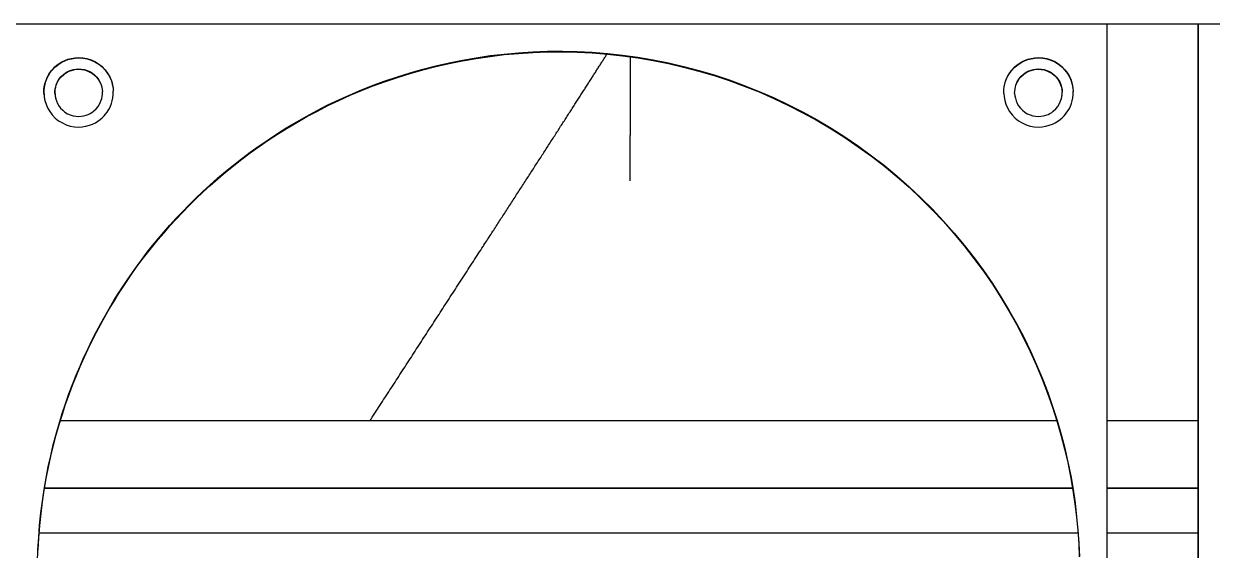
# Model space of a CAD drawing. Header units: millimetres. Extents: x -226 to 218, y -316 to 313.
# Drawn here: x -59.2 to 72.3, y 179.1 to 237.3 of the extents above; entities that cross this region are included whole.
import ezdxf

# ---------------------------------------------------------------- set-up
doc = ezdxf.new("R2010")
doc.units = ezdxf.units.MM
doc.layers.add('SKETCH', color=5, linetype='Continuous')
doc.layers.add('VISIBLE', color=7, linetype='Continuous')

msp = doc.modelspace()

# ---------------------------------------------------------------- linework, layer by layer
at = {"layer": 'SKETCH'}
msp.add_line((7.91, 219.96), (7.91, 224.97), dxfattribs=at)
at = {"layer": 'SKETCH', "flags": 128}
for points in [[(-20.85, 193.43), (-20.75, 193.58), (-20.61, 193.8), (-20.47, 194.01), (-20.33, 194.23), (-20.19, 194.44), (-20.05, 194.66), (-19.91, 194.87), (-19.77, 195.09), (-19.64, 195.3), (-19.5, 195.52), (-19.36, 195.73), (-19.22, 195.94), (-19.08, 196.16), (-18.94, 196.37), (-18.8, 196.59), (-18.66, 196.8), (-18.52, 197.02), (-18.38, 197.23), (-18.24, 197.45), (-18.1, 197.66), (-17.96, 197.88), (-17.83, 198.09), (-17.69, 198.3), (-17.55, 198.52), (-17.41, 198.73), (-17.27, 198.95), (-17.13, 199.16), (-16.99, 199.38), (-16.85, 199.59), (-16.71, 199.81), (-16.57, 200.02), (-16.43, 200.24), (-16.29, 200.45), (-16.16, 200.66), (-16.02, 200.88), (-15.88, 201.09), (-15.74, 201.31), (-15.6, 201.52), (-15.46, 201.74), (-15.32, 201.95), (-15.18, 202.17), (-15.04, 202.38), (-14.9, 202.6), (-14.76, 202.81), (-14.62, 203.02), (-14.49, 203.24), (-14.35, 203.45), (-14.21, 203.67), (-14.07, 203.88), (-13.93, 204.1), (-13.79, 204.31), (-13.65, 204.53), (-13.51, 204.74), (-13.37, 204.96), (-13.23, 205.17), (-13.09, 205.38), (-12.95, 205.6), (-12.82, 205.81), (-12.68, 206.03), (-12.54, 206.24), (-12.4, 206.46), (-12.26, 206.67), (-12.12, 206.89), (-11.98, 207.1), (-11.84, 207.32), (-11.7, 207.53), (-11.56, 207.75), (-11.42, 207.96), (-11.28, 208.18), (-11.14, 208.4), (-10.99, 208.62), (-10.85, 208.84), (-10.71, 209.06), (-10.56, 209.28), (-10.42, 209.5), (-10.28, 209.72), (-10.13, 209.94), (-9.99, 210.16), (-9.85, 210.38), (-9.71, 210.6), (-9.57, 210.82), (-9.43, 211.03), (-9.29, 211.25), (-9.15, 211.46), (-9.02, 211.67), (-8.88, 211.88), (-8.75, 212.08), (-8.62, 212.28), (-8.49, 212.48), (-8.36, 212.68), (-8.26, 212.84), (-8.15, 213), (-8.05, 213.15), (-7.95, 213.31), (-7.85, 213.46), (-7.75, 213.62), (-7.65, 213.77), (-7.56, 213.91), (-7.46, 214.06), (-7.37, 214.21), (-7.27, 214.36), (-7.18, 214.5), (-7.08, 214.65), (-6.99, 214.79), (-6.9, 214.93), (-6.8, 215.08), (-6.71, 215.22), (-6.62, 215.37), (-6.52, 215.51), (-6.43, 215.65), (-6.34, 215.8), (-6.24, 215.94), (-6.15, 216.09), (-6.06, 216.23), (-5.96, 216.38), (-5.87, 216.53), (-5.77, 216.67), (-5.68, 216.82), (-5.58, 216.97), (-5.49, 217.11), (-5.39, 217.26), (-5.3, 217.41), (-5.2, 217.55), (-5.11, 217.7), (-5.01, 217.85), (-4.92, 217.99), (-4.82, 218.14), (-4.73, 218.28), (-4.64, 218.43), (-4.54, 218.57), (-4.45, 218.72), (-4.35, 218.86), (-4.26, 219.01), (-4.17, 219.15), (-4.08, 219.3), (-3.98, 219.44), (-3.89, 219.58), (-3.8, 219.72), (-3.71, 219.87), (-3.61, 220.01), (-3.52, 220.15), (-3.43, 220.29), (-3.34, 220.44), (-3.25, 220.58), (-3.16, 220.72), (-3.06, 220.86), (-2.97, 221), (-2.88, 221.14), (-2.79, 221.28), (-2.7, 221.42), (-2.61, 221.56), (-2.52, 221.7), (-2.43, 221.84), (-2.34, 221.98), (-2.25, 222.12), (-2.16, 222.26), (-2.07, 222.39), (-1.98, 222.53), (-1.9, 222.67), (-1.81, 222.81), (-1.72, 222.94), (-1.63, 223.08), (-1.55, 223.21), (-1.46, 223.35), (-1.37, 223.48), (-1.28, 223.62), (-1.2, 223.75), (-1.11, 223.89), (-1.03, 224.02), (-0.94, 224.15), (-0.85, 224.29), (-0.77, 224.42), (-0.68, 224.55), (-0.6, 224.68), (-0.51, 224.81), (-0.43, 224.94), (-0.35, 225.08), (-0.26, 225.21), (-0.18, 225.33), (-0.1, 225.46), (-0.01, 225.59), (0.07, 225.72), (0.15, 225.85), (0.23, 225.98), (0.31, 226.1), (0.4, 226.23), (0.48, 226.35), (0.56, 226.48), (0.64, 226.6), (0.72, 226.73), (0.8, 226.85), (0.88, 226.97), (0.96, 227.1), (1.03, 227.22), (1.11, 227.34), (1.19, 227.46), (1.27, 227.58), (1.35, 227.7), (1.42, 227.82), (1.5, 227.94), (1.58, 228.06), (1.65, 228.18), (1.73, 228.3), (1.8, 228.42), (1.88, 228.53), (1.95, 228.65), (2.03, 228.77), (2.1, 228.88), (2.17, 228.99), (2.25, 229.11), (2.32, 229.22), (2.39, 229.33), (2.46, 229.45), (2.53, 229.56), (2.61, 229.67), (2.68, 229.78), (2.75, 229.89), (2.82, 230), (2.89, 230.11), (2.96, 230.21), (3.02, 230.32), (3.09, 230.43), (3.16, 230.54), (3.23, 230.64), (3.3, 230.75), (3.36, 230.85), (3.43, 230.95), (3.5, 231.06), (3.56, 231.16), (3.63, 231.26), (3.69, 231.36), (3.76, 231.46), (3.82, 231.56), (3.88, 231.66), (3.94, 231.76), (4.01, 231.86), (4.07, 231.95), (4.13, 232.05), (4.19, 232.15), (4.25, 232.24), (4.31, 232.34), (4.37, 232.43), (4.43, 232.52), (4.49, 232.62), (4.55, 232.71), (4.61, 232.8), (4.67, 232.89), (4.72, 232.98), (4.78, 233.07), (4.84, 233.16), (4.89, 233.24), (4.95, 233.33), (5, 233.42), (5.06, 233.5), (5.11, 233.59), (5.16, 233.67), (5.22, 233.75), (5.27, 233.84), (5.32, 233.92), (5.35, 233.97)], [(7.91, 233.67), (7.91, 233.06), (7.91, 232.14), (7.91, 231.19), (7.91, 230.21), (7.91, 229.19), (7.91, 228.16), (7.91, 227.1), (7.91, 226.04), (7.91, 224.97)]]:
    msp.add_lwpolyline(points, dxfattribs=at)
at = {"layer": 'VISIBLE'}
for p, q in [((-177.04, 237.33), (177.04, 237.33)), ((60.7, 116.05), (60.7, 237.33)), ((70.79, 116.05), (70.79, 237.33)), ((70.81, 116.05), (70.81, 237.33)), ((-6.01, 233.98), (-4.43, 234.12)), ((-4.43, 234.12), (-2.83, 234.22)), ((-4.43, 234.05), (-2.83, 234.15)), ((-2.83, 234.22), (-1.21, 234.28)), ((-2.83, 234.15), (-1.21, 234.21)), ((-1.21, 234.28), (0.42, 234.29)), ((-1.21, 234.21), (0.42, 234.22)), ((0.42, 234.29), (2.07, 234.26)), ((0.42, 234.22), (2.07, 234.19)), ((0.42, 234.22), (2.07, 234.19)), ((2.07, 234.26), (3.73, 234.17)), ((2.07, 234.19), (3.73, 234.1)), ((3.73, 234.17), (5.4, 234.04)), ((3.73, 234.1), (5.4, 233.97)), ((3.73, 234.1), (5.4, 233.97)), ((-55.51, 232.75), (-55.25, 232.93)), ((-55.5, 232.71), (-55.25, 232.9)), ((-55.25, 232.93), (-54.97, 233.11)), ((-55.25, 232.9), (-54.96, 233.07)), ((-54.97, 233.11), (-54.65, 233.27)), ((-54.96, 233.07), (-54.64, 233.23)), ((-54.65, 233.27), (-54.3, 233.4)), ((-54.64, 233.23), (-54.29, 233.36)), ((-54.3, 233.4), (-53.92, 233.5)), ((-54.29, 233.36), (-53.91, 233.46)), ((-53.92, 233.5), (-53.51, 233.57)), ((-53.91, 233.46), (-53.5, 233.53)), ((-53.51, 233.57), (-53.08, 233.59)), ((-53.5, 233.53), (-53.07, 233.55)), ((-53.08, 233.59), (-52.64, 233.56)), ((-53.07, 233.55), (-52.63, 233.52)), ((-52.64, 233.56), (-52.19, 233.47)), ((-52.63, 233.52), (-52.18, 233.44)), ((-52.19, 233.47), (-51.74, 233.33)), ((-52.18, 233.44), (-51.73, 233.3)), ((-51.74, 233.33), (-51.31, 233.14)), ((-51.73, 233.3), (-51.3, 233.1)), ((-51.31, 233.14), (-50.9, 232.89)), ((-51.3, 233.1), (-50.89, 232.85)), ((-50.9, 232.89), (-50.52, 232.59)), ((-50.89, 232.85), (-50.52, 232.55)), ((-13.58, 232.67), (-12.12, 233.01)), ((-13.58, 232.6), (-12.11, 232.94)), ((-12.12, 233.01), (-10.63, 233.31)), ((-12.11, 232.94), (-10.62, 233.24)), ((-10.63, 233.31), (-9.11, 233.57)), ((-10.62, 233.24), (-9.11, 233.5)), ((-9.11, 233.57), (-7.57, 233.8)), ((-9.11, 233.5), (-7.57, 233.72)), ((-7.57, 233.8), (-6.01, 233.98)), ((-7.57, 233.72), (-6.01, 233.91)), ((-7.57, 233.72), (-6.01, 233.91)), ((-6.01, 233.91), (-4.43, 234.05)), ((5.4, 234.04), (7.08, 233.86)), ((5.4, 233.97), (7.08, 233.79)), ((5.4, 233.97), (7.08, 233.79)), ((7.08, 233.86), (8.77, 233.62)), ((7.08, 233.79), (8.77, 233.55)), ((8.77, 233.62), (10.46, 233.34)), ((8.77, 233.55), (10.46, 233.27)), ((10.46, 233.34), (12.15, 233)), ((10.46, 233.27), (12.15, 232.93)), ((12.15, 233), (13.84, 232.61)), ((12.15, 232.93), (13.84, 232.54)), ((50.7, 232.71), (50.96, 232.9)), ((50.71, 232.75), (50.97, 232.93)), ((50.96, 232.9), (51.25, 233.07)), ((50.97, 232.93), (51.25, 233.11)), ((51.25, 233.11), (51.57, 233.27)), ((51.25, 233.07), (51.56, 233.23)), ((51.56, 233.23), (51.91, 233.36)), ((51.57, 233.27), (51.92, 233.4)), ((51.91, 233.36), (52.3, 233.46)), ((51.92, 233.4), (52.3, 233.5)), ((52.3, 233.5), (52.71, 233.57)), ((52.3, 233.46), (52.7, 233.53)), ((52.7, 233.53), (53.13, 233.55)), ((52.71, 233.57), (53.14, 233.59)), ((53.13, 233.55), (53.57, 233.52)), ((53.14, 233.59), (53.58, 233.56)), ((53.57, 233.52), (54.03, 233.44)), ((53.58, 233.56), (54.03, 233.47)), ((54.03, 233.47), (54.48, 233.33)), ((54.03, 233.44), (54.47, 233.3)), ((54.47, 233.3), (54.91, 233.1)), ((54.48, 233.33), (54.91, 233.14)), ((54.91, 233.14), (55.32, 232.89)), ((54.91, 233.1), (55.31, 232.85)), ((55.31, 232.85), (55.69, 232.55)), ((55.32, 232.89), (55.7, 232.59)), ((-56.64, 231.26), (-56.52, 231.52)), ((-56.63, 231.23), (-56.51, 231.48)), ((-56.52, 231.52), (-56.39, 231.75)), ((-56.51, 231.48), (-56.38, 231.71)), ((-56.39, 231.75), (-56.25, 231.95)), ((-56.38, 231.71), (-56.25, 231.92)), ((-56.25, 231.95), (-56.11, 232.15)), ((-56.25, 231.92), (-56.1, 232.12)), ((-56.11, 232.15), (-55.93, 232.35)), ((-56.1, 232.12), (-55.92, 232.32)), ((-55.93, 232.35), (-55.74, 232.55)), ((-55.92, 232.32), (-55.73, 232.52)), ((-55.74, 232.55), (-55.51, 232.75)), ((-55.73, 232.52), (-55.5, 232.71)), ((-55.25, 231.22), (-55.03, 231.49)), ((-55.03, 231.49), (-54.74, 231.76)), ((-55.03, 231.46), (-54.74, 231.73)), ((-54.74, 231.76), (-54.57, 231.89)), ((-54.74, 231.73), (-54.56, 231.86)), ((-54.57, 231.89), (-54.37, 232.01)), ((-54.56, 231.86), (-54.36, 231.97)), ((-54.37, 232.01), (-54.16, 232.12)), ((-54.36, 231.97), (-54.15, 232.08)), ((-54.16, 232.12), (-53.92, 232.21)), ((-54.15, 232.08), (-53.91, 232.17)), ((-53.92, 232.21), (-53.66, 232.28)), ((-53.91, 232.17), (-53.65, 232.24)), ((-53.66, 232.28), (-53.38, 232.32)), ((-53.65, 232.24), (-53.37, 232.29)), ((-53.38, 232.32), (-53.08, 232.34)), ((-53.37, 232.29), (-53.08, 232.3)), ((-53.08, 232.34), (-52.78, 232.32)), ((-53.08, 232.3), (-52.77, 232.28)), ((-52.78, 232.32), (-52.47, 232.26)), ((-52.77, 232.28), (-52.46, 232.22)), ((-52.77, 232.28), (-52.46, 232.22)), ((-52.47, 232.26), (-52.17, 232.16)), ((-52.46, 232.22), (-52.16, 232.13)), ((-52.46, 232.22), (-52.16, 232.13)), ((-52.17, 232.16), (-51.87, 232.03)), ((-52.16, 232.13), (-51.86, 231.99)), ((-52.16, 232.13), (-51.86, 231.99)), ((-51.87, 232.03), (-51.59, 231.86)), ((-51.86, 231.99), (-51.58, 231.82)), ((-51.86, 231.99), (-51.58, 231.82)), ((-51.59, 231.86), (-51.33, 231.65)), ((-51.58, 231.82), (-51.33, 231.62)), ((-51.58, 231.82), (-51.33, 231.62)), ((-51.33, 231.65), (-51.11, 231.42)), ((-51.33, 231.62), (-51.1, 231.38)), ((-51.33, 231.62), (-51.1, 231.38)), ((-50.52, 232.59), (-50.19, 232.24)), ((-50.52, 232.55), (-50.19, 232.21)), ((-50.19, 232.24), (-49.91, 231.87)), ((-50.19, 232.21), (-49.9, 231.84)), ((-49.91, 231.87), (-49.68, 231.48)), ((-49.9, 231.84), (-49.67, 231.44)), ((-49.68, 231.48), (-49.5, 231.07)), ((-19.18, 231.01), (-17.82, 231.47)), ((-17.82, 231.47), (-16.44, 231.9)), ((-17.82, 231.4), (-16.43, 231.83)), ((-16.44, 231.9), (-15.02, 232.3)), ((-16.43, 231.83), (-15.02, 232.23)), ((-15.02, 232.3), (-13.58, 232.67)), ((-15.02, 232.23), (-13.58, 232.6)), ((13.84, 232.61), (15.53, 232.16)), ((13.84, 232.54), (15.52, 232.09)), ((15.52, 232.09), (17.21, 231.6)), ((15.53, 232.16), (17.21, 231.67)), ((17.21, 231.67), (18.89, 231.11)), ((17.21, 231.6), (18.88, 231.04)), ((49.57, 231.23), (49.69, 231.48)), ((49.58, 231.26), (49.7, 231.52)), ((49.69, 231.48), (49.82, 231.71)), ((49.7, 231.52), (49.83, 231.75)), ((49.82, 231.71), (49.96, 231.92)), ((49.83, 231.75), (49.97, 231.95)), ((49.96, 231.92), (50.11, 232.12)), ((49.97, 231.95), (50.12, 232.15)), ((50.11, 232.12), (50.28, 232.32)), ((50.12, 232.15), (50.29, 232.35)), ((50.28, 232.32), (50.48, 232.52)), ((50.29, 232.35), (50.49, 232.55)), ((50.48, 232.52), (50.7, 232.71)), ((50.49, 232.55), (50.71, 232.75)), ((50.95, 231.22), (51.17, 231.49)), ((51.16, 231.46), (51.45, 231.73)), ((51.17, 231.49), (51.46, 231.76)), ((51.45, 231.73), (51.63, 231.86)), ((51.46, 231.76), (51.64, 231.89)), ((51.63, 231.86), (51.82, 231.97)), ((51.64, 231.89), (51.83, 232.01)), ((51.82, 231.97), (52.04, 232.08)), ((51.83, 232.01), (52.05, 232.12)), ((52.04, 232.08), (52.28, 232.17)), ((52.05, 232.12), (52.29, 232.21)), ((52.28, 232.17), (52.54, 232.24)), ((52.29, 232.21), (52.55, 232.28)), ((52.54, 232.24), (52.82, 232.29)), ((52.55, 232.28), (52.83, 232.32)), ((52.82, 232.29), (53.11, 232.3)), ((52.83, 232.32), (53.12, 232.34)), ((53.11, 232.3), (53.42, 232.28)), ((53.12, 232.34), (53.43, 232.32)), ((53.42, 232.28), (53.73, 232.22)), ((53.42, 232.28), (53.73, 232.22)), ((53.43, 232.32), (53.73, 232.26)), ((53.73, 232.26), (54.04, 232.16)), ((53.73, 232.22), (54.03, 232.13)), ((53.73, 232.22), (54.03, 232.13)), ((54.03, 232.13), (54.33, 231.99)), ((54.03, 232.13), (54.33, 231.99)), ((54.04, 232.16), (54.34, 232.03)), ((54.33, 231.99), (54.61, 231.82)), ((54.33, 231.99), (54.61, 231.82)), ((54.34, 232.03), (54.62, 231.86)), ((54.61, 231.82), (54.86, 231.62)), ((54.61, 231.82), (54.86, 231.62)), ((54.62, 231.86), (54.87, 231.65)), ((54.86, 231.62), (55.09, 231.38)), ((54.86, 231.62), (55.09, 231.38)), ((54.87, 231.65), (55.1, 231.42)), ((55.69, 232.55), (56.02, 232.21)), ((55.7, 232.59), (56.03, 232.24)), ((56.02, 232.21), (56.3, 231.84)), ((56.03, 232.24), (56.31, 231.87)), ((56.3, 231.84), (56.53, 231.44)), ((56.31, 231.87), (56.54, 231.48)), ((56.54, 231.48), (56.72, 231.07)), ((-56.95, 230), (-56.91, 230.35)), ((-56.94, 229.96), (-56.9, 230.32)), ((-56.91, 230.35), (-56.84, 230.68)), ((-56.9, 230.32), (-56.83, 230.65)), ((-56.84, 230.68), (-56.75, 230.99)), ((-56.83, 230.65), (-56.74, 230.95)), ((-56.75, 230.99), (-56.64, 231.26)), ((-56.74, 230.95), (-56.63, 231.23)), ((-55.7, 230.12), (-55.65, 230.35)), ((-55.69, 230.09), (-55.64, 230.31)), ((-55.65, 230.35), (-55.59, 230.56)), ((-55.64, 230.31), (-55.58, 230.52)), ((-55.59, 230.56), (-55.44, 230.92)), ((-55.58, 230.52), (-55.43, 230.89)), ((-55.44, 230.92), (-55.25, 231.22)), ((-55.43, 230.89), (-55.25, 231.19)), ((-55.25, 231.19), (-55.03, 231.46)), ((-51.11, 231.42), (-50.91, 231.16)), ((-51.1, 231.38), (-50.91, 231.13)), ((-50.91, 231.16), (-50.76, 230.89)), ((-50.91, 231.13), (-50.75, 230.86)), ((-50.76, 230.89), (-50.63, 230.61)), ((-50.75, 230.86), (-50.63, 230.58)), ((-50.63, 230.61), (-50.55, 230.33)), ((-50.63, 230.58), (-50.54, 230.31)), ((-50.55, 230.33), (-50.5, 230.06)), ((-49.67, 231.44), (-49.49, 231.03)), ((-49.5, 231.07), (-49.38, 230.66)), ((-49.49, 231.03), (-49.37, 230.63)), ((-49.38, 230.66), (-49.3, 230.25)), ((-49.3, 230.25), (-49.27, 229.86)), ((-21.8, 230.01), (-20.51, 230.53)), ((-21.8, 229.94), (-20.5, 230.46)), ((-20.51, 230.53), (-19.18, 231.01)), ((-20.5, 230.46), (-19.17, 230.94)), ((-19.17, 230.94), (-17.82, 231.4)), ((18.88, 231.04), (20.54, 230.44)), ((18.89, 231.11), (20.55, 230.51)), ((20.54, 230.44), (22.19, 229.78)), ((20.55, 230.51), (22.2, 229.85)), ((49.28, 230), (49.32, 230.35)), ((49.32, 230.35), (49.38, 230.68)), ((49.38, 230.68), (49.47, 230.99)), ((49.38, 230.65), (49.47, 230.95)), ((49.47, 230.99), (49.58, 231.26)), ((49.47, 230.95), (49.57, 231.23)), ((50.51, 230.12), (50.55, 230.35)), ((50.55, 230.35), (50.61, 230.56)), ((50.55, 230.32), (50.61, 230.52)), ((50.61, 230.56), (50.77, 230.92)), ((50.61, 230.52), (50.76, 230.89)), ((50.76, 230.89), (50.94, 231.19)), ((50.77, 230.92), (50.95, 231.22)), ((50.94, 231.19), (51.16, 231.46)), ((55.09, 231.38), (55.28, 231.13)), ((55.1, 231.42), (55.29, 231.16)), ((55.28, 231.13), (55.44, 230.86)), ((55.29, 231.16), (55.45, 230.89)), ((55.44, 230.86), (55.56, 230.58)), ((55.45, 230.89), (55.57, 230.61)), ((55.56, 230.58), (55.65, 230.3)), ((55.57, 230.61), (55.66, 230.33)), ((55.65, 230.3), (55.7, 230.02)), ((55.66, 230.33), (55.71, 230.06)), ((56.53, 231.44), (56.71, 231.03)), ((56.71, 231.03), (56.84, 230.62)), ((56.72, 231.07), (56.84, 230.66)), ((56.84, 230.66), (56.92, 230.25)), ((56.84, 230.62), (56.91, 230.22)), ((56.91, 230.22), (56.94, 229.82)), ((56.92, 230.25), (56.95, 229.86)), ((-56.95, 229.63), (-56.95, 230)), ((-56.95, 229.63), (-56.92, 229.23)), ((-56.94, 229.59), (-56.94, 229.96)), ((-56.94, 229.59), (-56.91, 229.2)), ((-56.92, 229.23), (-56.84, 228.83)), ((-56.91, 229.2), (-56.84, 228.81)), ((-55.73, 229.88), (-55.7, 230.12)), ((-55.73, 229.63), (-55.73, 229.88)), ((-55.73, 229.63), (-55.71, 229.36)), ((-55.72, 229.85), (-55.69, 230.09)), ((-55.72, 229.59), (-55.72, 229.85)), ((-55.72, 229.59), (-55.7, 229.32)), ((-55.71, 229.36), (-55.66, 229.08)), ((-55.7, 229.32), (-55.65, 229.07)), ((-55.66, 229.08), (-55.57, 228.8)), ((-50.77, 228.49), (-50.61, 228.86)), ((-50.61, 228.86), (-50.55, 229.06)), ((-50.55, 229.06), (-50.51, 229.29)), ((-50.51, 229.29), (-50.48, 229.53)), ((-50.5, 230.06), (-50.47, 229.79)), ((-50.48, 229.53), (-50.47, 229.79)), ((-49.38, 228.8), (-49.32, 229.13)), ((-49.32, 229.13), (-49.28, 229.48)), ((-49.28, 229.48), (-49.27, 229.86)), ((-25.52, 228.34), (-24.31, 228.92)), ((-25.52, 228.27), (-24.31, 228.85)), ((-24.31, 228.92), (-23.07, 229.48)), ((-24.31, 228.85), (-23.07, 229.41)), ((-23.07, 229.48), (-21.8, 230.01)), ((-23.07, 229.41), (-21.8, 229.94)), ((22.19, 229.78), (23.83, 229.07)), ((22.2, 229.85), (23.84, 229.14)), ((23.83, 229.07), (25.45, 228.3)), ((23.84, 229.14), (25.45, 228.37)), ((49.27, 229.63), (49.28, 230)), ((49.27, 229.63), (49.3, 229.23)), ((49.3, 229.23), (49.38, 228.83)), ((50.47, 229.63), (50.48, 229.88)), ((50.47, 229.63), (50.5, 229.36)), ((50.48, 229.88), (50.51, 230.12)), ((50.5, 229.36), (50.55, 229.08)), ((50.55, 229.08), (50.63, 228.8)), ((55.44, 228.49), (55.59, 228.86)), ((55.59, 228.86), (55.65, 229.06)), ((55.65, 229.06), (55.7, 229.29)), ((55.65, 229.05), (55.69, 229.25)), ((55.69, 229.25), (55.72, 229.5)), ((55.7, 230.02), (55.72, 229.75)), ((55.7, 229.29), (55.73, 229.53)), ((55.71, 230.06), (55.73, 229.79)), ((55.72, 229.5), (55.72, 229.75)), ((55.73, 229.53), (55.73, 229.79)), ((56.83, 228.79), (56.9, 229.1)), ((56.84, 228.8), (56.91, 229.13)), ((56.9, 229.1), (56.94, 229.45)), ((56.91, 229.13), (56.95, 229.48)), ((56.94, 229.45), (56.94, 229.82)), ((56.95, 229.48), (56.95, 229.86)), ((-56.84, 228.83), (-56.72, 228.42)), ((-56.72, 228.42), (-56.54, 228.01)), ((-56.54, 228.01), (-56.31, 227.61)), ((-56.31, 227.61), (-56.03, 227.24)), ((-55.57, 228.8), (-55.45, 228.52)), ((-55.45, 228.52), (-55.29, 228.25)), ((-55.45, 228.52), (-55.29, 228.25)), ((-55.29, 228.25), (-55.1, 227.99)), ((-55.29, 228.25), (-55.1, 227.99)), ((-55.1, 227.99), (-54.87, 227.76)), ((-55.1, 227.99), (-54.87, 227.76)), ((-54.87, 227.76), (-54.62, 227.56)), ((-54.62, 227.56), (-54.34, 227.38)), ((-54.62, 227.56), (-54.34, 227.38)), ((-51.83, 227.4), (-51.64, 227.52)), ((-51.64, 227.52), (-51.46, 227.65)), ((-51.46, 227.65), (-51.17, 227.92)), ((-51.17, 227.92), (-50.95, 228.19)), ((-50.95, 228.19), (-50.77, 228.49)), ((-50.12, 227.33), (-49.97, 227.53)), ((-49.97, 227.53), (-49.83, 227.74)), ((-49.83, 227.74), (-49.7, 227.97)), ((-49.7, 227.97), (-49.58, 228.22)), ((-49.58, 228.22), (-49.47, 228.5)), ((-49.47, 228.5), (-49.38, 228.8)), ((-27.85, 227.12), (-26.7, 227.74)), ((-27.84, 227.05), (-26.69, 227.67)), ((-26.7, 227.74), (-25.52, 228.34)), ((-26.69, 227.67), (-25.52, 228.27)), ((25.45, 228.37), (27.05, 227.56)), ((25.45, 228.3), (27.04, 227.49)), ((27.05, 227.56), (28.62, 226.69)), ((49.38, 228.83), (49.5, 228.42)), ((49.5, 228.42), (49.68, 228.01)), ((49.68, 228.01), (49.91, 227.61)), ((49.91, 227.61), (50.19, 227.24)), ((50.63, 228.8), (50.76, 228.52)), ((50.76, 228.52), (50.91, 228.25)), ((50.76, 228.52), (50.91, 228.25)), ((50.91, 228.25), (51.11, 227.99)), ((50.91, 228.25), (51.11, 227.99)), ((51.11, 227.99), (51.33, 227.76)), ((51.11, 227.99), (51.33, 227.76)), ((51.33, 227.76), (51.59, 227.56)), ((51.59, 227.56), (51.87, 227.38)), ((51.59, 227.56), (51.87, 227.38)), ((54.37, 227.4), (54.57, 227.52)), ((54.57, 227.52), (54.74, 227.65)), ((54.74, 227.65), (55.03, 227.92)), ((55.03, 227.92), (55.25, 228.19)), ((55.25, 228.19), (55.44, 228.49)), ((56.11, 227.33), (56.25, 227.53)), ((56.25, 227.53), (56.39, 227.74)), ((56.39, 227.74), (56.52, 227.97)), ((56.52, 227.97), (56.64, 228.22)), ((56.64, 228.22), (56.75, 228.5)), ((56.75, 228.5), (56.84, 228.8)), ((-56.03, 227.24), (-55.7, 226.9)), ((-56.03, 227.24), (-55.7, 226.9)), ((-55.7, 226.9), (-55.32, 226.6)), ((-55.32, 226.6), (-54.91, 226.35)), ((-55.32, 226.6), (-54.91, 226.35)), ((-54.91, 226.35), (-54.48, 226.15)), ((-54.91, 226.35), (-54.48, 226.15)), ((-54.34, 227.38), (-54.04, 227.25)), ((-54.34, 227.38), (-54.04, 227.25)), ((-54.04, 227.25), (-53.73, 227.15)), ((-53.73, 227.15), (-53.43, 227.1)), ((-53.43, 227.1), (-53.12, 227.08)), ((-53.12, 227.08), (-52.83, 227.09)), ((-52.83, 227.09), (-52.55, 227.14)), ((-52.55, 227.14), (-52.29, 227.21)), ((-52.29, 227.21), (-52.05, 227.3)), ((-52.05, 227.3), (-51.83, 227.4)), ((-51.92, 226.09), (-51.57, 226.22)), ((-51.57, 226.22), (-51.25, 226.38)), ((-51.25, 226.38), (-50.97, 226.55)), ((-50.97, 226.55), (-50.71, 226.74)), ((-50.71, 226.74), (-50.49, 226.93)), ((-50.49, 226.93), (-50.29, 227.13)), ((-50.29, 227.13), (-50.12, 227.33)), ((-30.06, 225.84), (-28.97, 226.49)), ((-30.05, 225.77), (-28.96, 226.42)), ((-28.97, 226.49), (-27.85, 227.12)), ((-28.96, 226.42), (-27.84, 227.05)), ((27.04, 227.49), (28.61, 226.62)), ((28.61, 226.62), (30.16, 225.7)), ((28.62, 226.69), (30.17, 225.77)), ((50.19, 227.24), (50.52, 226.9)), ((50.19, 227.24), (50.52, 226.9)), ((50.52, 226.9), (50.9, 226.6)), ((50.9, 226.6), (51.31, 226.35)), ((50.9, 226.6), (51.31, 226.35)), ((51.31, 226.35), (51.74, 226.15)), ((51.31, 226.35), (51.74, 226.15)), ((51.87, 227.38), (52.17, 227.25)), ((51.87, 227.38), (52.17, 227.25)), ((52.17, 227.25), (52.47, 227.15)), ((52.47, 227.15), (52.78, 227.1)), ((52.78, 227.1), (53.08, 227.08)), ((53.08, 227.08), (53.38, 227.09)), ((53.38, 227.09), (53.66, 227.14)), ((53.66, 227.14), (53.92, 227.21)), ((53.92, 227.21), (54.16, 227.3)), ((54.16, 227.3), (54.37, 227.4)), ((54.3, 226.09), (54.65, 226.22)), ((54.65, 226.22), (54.97, 226.38)), ((54.97, 226.38), (55.25, 226.55)), ((55.25, 226.55), (55.51, 226.74)), ((55.51, 226.74), (55.74, 226.93)), ((55.74, 226.93), (55.93, 227.13)), ((55.93, 227.13), (56.11, 227.33)), ((-54.48, 226.15), (-54.03, 226.01)), ((-54.03, 226.01), (-53.58, 225.93)), ((-53.58, 225.93), (-53.14, 225.9)), ((-53.14, 225.9), (-52.71, 225.92)), ((-52.71, 225.92), (-52.3, 225.98)), ((-52.3, 225.98), (-51.92, 226.09)), ((-32.15, 224.5), (-31.12, 225.17)), ((-32.14, 224.43), (-31.11, 225.11)), ((-31.12, 225.17), (-30.06, 225.84)), ((-31.11, 225.11), (-30.05, 225.77)), ((30.16, 225.7), (31.68, 224.74)), ((30.17, 225.77), (31.69, 224.81)), ((51.74, 226.15), (52.19, 226.01)), ((52.19, 226.01), (52.64, 225.93)), ((52.64, 225.93), (53.08, 225.9)), ((53.08, 225.9), (53.51, 225.92)), ((53.51, 225.92), (53.92, 225.98)), ((53.92, 225.98), (54.3, 226.09)), ((-34.13, 223.11), (-33.15, 223.81)), ((-34.12, 223.04), (-33.14, 223.74)), ((-33.15, 223.81), (-32.15, 224.5)), ((-33.14, 223.74), (-32.14, 224.43)), ((31.68, 224.74), (33.17, 223.72)), ((31.69, 224.81), (33.18, 223.79)), ((33.17, 223.72), (34.63, 222.66)), ((33.18, 223.79), (34.64, 222.73)), ((-35.98, 221.69), (-35.07, 222.4)), ((-35.97, 221.62), (-35.06, 222.34)), ((-35.07, 222.4), (-34.13, 223.11)), ((-35.06, 222.34), (-34.12, 223.04)), ((34.63, 222.66), (36.05, 221.56)), ((34.64, 222.73), (36.06, 221.63)), ((-37.73, 220.24), (-36.87, 220.97)), ((-36.87, 220.97), (-35.98, 221.69)), ((-36.86, 220.9), (-35.97, 221.62)), ((36.05, 221.56), (37.43, 220.41)), ((36.06, 221.63), (37.45, 220.48)), ((-38.56, 219.5), (-37.73, 220.24)), ((-38.55, 219.43), (-37.72, 220.17)), ((-37.72, 220.17), (-36.86, 220.9)), ((37.43, 220.41), (38.78, 219.23)), ((37.45, 220.48), (38.79, 219.29)), ((-40.15, 218.02), (-39.37, 218.76)), ((-40.14, 217.95), (-39.36, 218.7)), ((-39.37, 218.76), (-38.56, 219.5)), ((-39.36, 218.7), (-38.55, 219.43)), ((38.78, 219.23), (40.09, 218)), ((38.79, 219.29), (40.1, 218.07)), ((-41.63, 216.53), (-40.9, 217.27)), ((-41.62, 216.46), (-40.89, 217.21)), ((-40.9, 217.27), (-40.15, 218.02)), ((-40.89, 217.21), (-40.14, 217.95)), ((40.09, 218), (41.35, 216.74)), ((40.09, 218), (41.35, 216.74)), ((40.1, 218.07), (41.37, 216.8)), ((-43.02, 215.03), (-42.34, 215.78)), ((-43.01, 214.96), (-42.33, 215.71)), ((-42.34, 215.78), (-41.63, 216.53)), ((-42.33, 215.71), (-41.62, 216.46)), ((41.35, 216.74), (42.58, 215.44)), ((41.37, 216.8), (42.59, 215.5)), ((-43.68, 214.28), (-43.02, 215.03)), ((-43.66, 214.21), (-43.01, 214.96)), ((42.58, 215.44), (43.75, 214.11)), ((42.59, 215.5), (43.77, 214.17)), ((-44.92, 212.78), (-44.31, 213.53)), ((-44.91, 212.72), (-44.3, 213.46)), ((-44.31, 213.53), (-43.68, 214.28)), ((-44.3, 213.46), (-43.66, 214.21)), ((43.75, 214.11), (44.89, 212.75)), ((43.77, 214.17), (44.9, 212.81)), ((-46.08, 211.29), (-45.51, 212.04)), ((-46.07, 211.23), (-45.5, 211.97)), ((-45.51, 212.04), (-44.92, 212.78)), ((-45.5, 211.97), (-44.91, 212.72)), ((44.89, 212.75), (45.97, 211.36)), ((44.9, 212.81), (45.98, 211.42)), ((-47.16, 209.81), (-46.63, 210.55)), ((-47.15, 209.75), (-46.62, 210.49)), ((-46.63, 210.55), (-46.08, 211.29)), ((-46.62, 210.49), (-46.07, 211.23)), ((45.97, 211.36), (47.01, 209.94)), ((45.98, 211.42), (47.02, 210.01)), ((-47.68, 209.06), (-47.16, 209.81)), ((-47.66, 209), (-47.15, 209.75)), ((47.01, 209.94), (48, 208.51)), ((47.02, 210.01), (48.01, 208.57)), ((-48.7, 207.51), (-48.19, 208.3)), ((-48.68, 207.45), (-48.18, 208.23)), ((-48.19, 208.3), (-47.68, 209.06)), ((-48.18, 208.23), (-47.66, 209)), ((48, 208.51), (48.94, 207.05)), ((48.01, 208.57), (48.95, 207.11)), ((-49.7, 205.87), (-49.2, 206.7)), ((-49.68, 205.81), (-49.19, 206.64)), ((-49.2, 206.7), (-48.7, 207.51)), ((-49.19, 206.64), (-48.68, 207.45)), ((48.94, 207.05), (49.82, 205.57)), ((48.95, 207.11), (49.84, 205.63)), ((-50.19, 205.02), (-49.7, 205.87)), ((-50.17, 204.96), (-49.68, 205.81)), ((49.82, 205.57), (50.66, 204.08)), ((49.84, 205.63), (50.68, 204.14)), ((-51.15, 203.26), (-50.67, 204.15)), ((-51.13, 203.2), (-50.66, 204.09)), ((-50.67, 204.15), (-50.19, 205.02)), ((-50.66, 204.09), (-50.17, 204.96)), ((50.66, 204.08), (51.45, 202.57)), ((50.68, 204.14), (51.47, 202.63)), ((-51.61, 202.34), (-51.15, 203.26)), ((-51.6, 202.28), (-51.13, 203.2)), ((51.45, 202.57), (52.19, 201.05)), ((51.47, 202.63), (52.21, 201.11)), ((-52.52, 200.44), (-52.07, 201.4)), ((-52.5, 200.38), (-52.06, 201.34)), ((-52.07, 201.4), (-51.61, 202.34)), ((-52.06, 201.34), (-51.6, 202.28)), ((-52.95, 199.45), (-52.52, 200.44)), ((-52.94, 199.39), (-52.5, 200.38)), ((52.19, 201.05), (52.88, 199.52)), ((52.21, 201.11), (52.9, 199.58)), ((-53.38, 198.45), (-52.95, 199.45)), ((-53.36, 198.39), (-52.94, 199.39)), ((52.88, 199.52), (53.52, 197.99)), ((52.9, 199.58), (53.54, 198.05)), ((-54.18, 196.36), (-53.79, 197.41)), ((-54.17, 196.3), (-53.77, 197.35)), ((-53.79, 197.41), (-53.38, 198.45)), ((-53.77, 197.35), (-53.36, 198.39)), ((53.52, 197.99), (54.11, 196.45)), ((53.52, 197.99), (54.11, 196.45)), ((53.54, 198.05), (54.13, 196.51)), ((-54.56, 195.28), (-54.18, 196.36)), ((-54.55, 195.22), (-54.17, 196.3)), ((54.11, 196.45), (54.65, 194.91)), ((54.11, 196.45), (54.65, 194.91)), ((54.13, 196.51), (54.67, 194.97)), ((-54.93, 194.18), (-54.56, 195.28)), ((-54.91, 194.12), (-54.55, 195.22)), ((54.65, 194.91), (55.15, 193.37)), ((54.65, 194.91), (55.15, 193.37)), ((54.67, 194.97), (55.16, 193.42)), ((-55.28, 193.05), (-54.93, 194.18)), ((-55.26, 192.99), (-54.91, 194.12)), ((-55.12, 193.43), (55.13, 193.43)), ((55.15, 193.37), (55.59, 191.83)), ((55.15, 193.37), (55.59, 191.83)), ((55.16, 193.42), (55.61, 191.88)), ((60.7, 193.43), (70.79, 193.43)), ((-55.61, 191.9), (-55.28, 193.05)), ((-55.59, 191.84), (-55.26, 192.99)), ((-56.2, 189.52), (-55.91, 190.72)), ((-55.91, 190.72), (-55.61, 191.9)), ((-55.9, 190.67), (-55.59, 191.84)), ((55.59, 191.83), (55.99, 190.29)), ((55.61, 191.88), (56.01, 190.35)), ((-56.47, 188.3), (-56.2, 189.52)), ((-56.45, 188.25), (-56.19, 189.47)), ((-56.19, 189.47), (-55.9, 190.67)), ((55.99, 190.29), (56.34, 188.76)), ((56.01, 190.35), (56.36, 188.82)), ((-56.71, 187.06), (-56.47, 188.3)), ((-56.7, 187), (-56.45, 188.25)), ((56.34, 188.76), (56.65, 187.23)), ((56.36, 188.82), (56.67, 187.29)), ((-56.93, 185.79), (-56.71, 187.06)), ((-56.91, 185.73), (-56.7, 187)), ((56.65, 187.23), (56.92, 185.72)), ((56.67, 187.29), (56.93, 185.78)), ((-57.12, 184.5), (-56.93, 185.79)), ((-57.11, 184.44), (-56.91, 185.73)), ((-56.88, 185.92), (56.88, 185.92)), ((-56.87, 185.97), (56.87, 185.97)), ((56.92, 185.72), (57.14, 184.21)), ((56.93, 185.78), (57.15, 184.27)), ((60.7, 185.97), (70.79, 185.97)), ((60.7, 185.92), (70.79, 185.92)), ((-57.29, 183.19), (-57.12, 184.5)), ((-57.27, 183.13), (-57.11, 184.44)), ((57.14, 184.21), (57.32, 182.72)), ((57.15, 184.27), (57.33, 182.78)), ((-57.43, 181.85), (-57.29, 183.19)), ((-57.41, 181.8), (-57.27, 183.13)), ((-57.53, 180.5), (-57.43, 181.85)), ((-57.52, 180.44), (-57.41, 181.8)), ((57.32, 182.72), (57.46, 181.24)), ((57.33, 182.78), (57.47, 181.3)), ((-57.61, 179.12), (-57.53, 180.5)), ((-57.59, 179.07), (-57.52, 180.44)), ((-57.47, 181), (57.47, 181)), ((57.46, 181.24), (57.56, 179.78)), ((57.47, 181.3), (57.57, 179.83)), ((60.7, 181), (70.79, 181)), ((-57.65, 177.73), (-57.61, 179.12)), ((57.56, 179.78), (57.62, 178.33)), ((57.57, 179.83), (57.64, 178.38))]:
    msp.add_line(p, q, dxfattribs=at)

doc.saveas('drawing.dxf')
